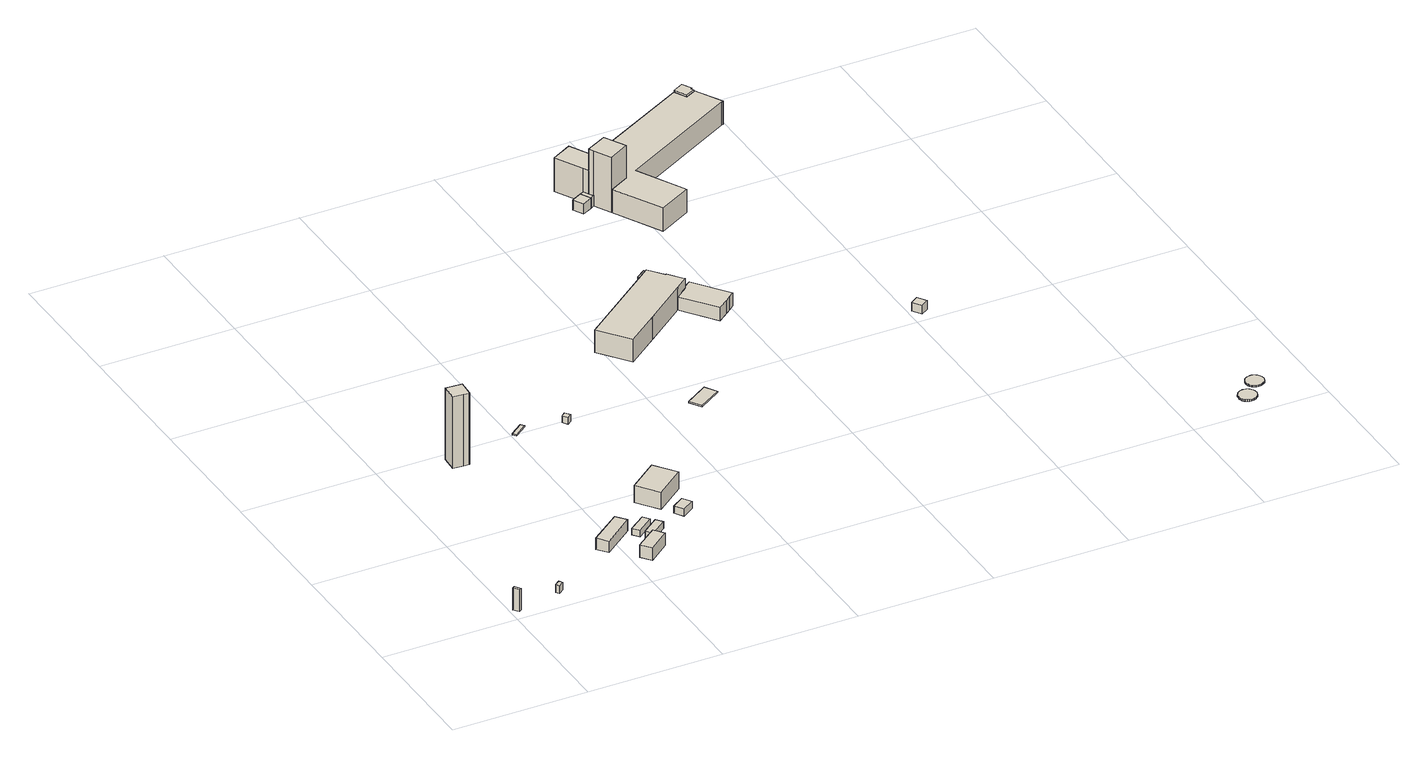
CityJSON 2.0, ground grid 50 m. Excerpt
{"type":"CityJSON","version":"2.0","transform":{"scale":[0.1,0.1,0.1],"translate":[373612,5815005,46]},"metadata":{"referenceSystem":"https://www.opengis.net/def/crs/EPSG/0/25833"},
"CityObjects":{
"building1":{"type":"Building","attributes":{"Gemeindeschluessel":"11000005","BezugspunktDach":"2200","function":"51009_1610","measuredHeight":8.47,"storeysAboveGround":0},"address":[{"country":"Germany","locality":"Berlin"}],"geometry":[{"type":"Solid","lod":"1","boundaries":[[[[0,1,2,3]],[[4,5,6,7]],[[4,7,3,2]],[[5,4,2,1]],[[6,5,1,0]],[[7,6,0,3]]]]}]},
"building2":{"type":"Building","attributes":{"Gemeindeschluessel":"11000005","BezugspunktDach":"2200","function":"51009_1610","measuredHeight":3,"storeysAboveGround":0},"address":[{"country":"Germany","locality":"Berlin"}],"geometry":[{"type":"Solid","lod":"1","boundaries":[[[[8,9,10,11]],[[12,13,14,15]],[[12,15,11,10]],[[13,12,10,9]],[[14,13,9,8]],[[15,14,8,11]]]]}]},
"building3":{"type":"Building","attributes":{"Gemeindeschluessel":"11000005","BezugspunktDach":"2200","function":"51001_1008","measuredHeight":28.43,"storeysAboveGround":0},"address":[{"country":"Germany","locality":"Berlin"}],"geometry":[{"type":"Solid","lod":"1","boundaries":[[[[16,17,18,19,20,21]],[[22,23,24,25,26,27]],[[22,27,21,20]],[[23,22,20,19]],[[24,23,19,18]],[[25,24,18,17]],[[26,25,17,16]],[[27,26,16,21]]]]}]},
"building4":{"type":"Building","attributes":{"Gemeindeschluessel":"11000005","BezugspunktDach":"2200","function":"31001_2520","measuredHeight":5.1,"storeysAboveGround":1},"address":[{"country":"Germany","locality":"Berlin","thoroughfareNumber":"4 (3)","thoroughfareName":"Ritterfelddamm"}],"geometry":[{"type":"Solid","lod":"1","boundaries":[[[[28,29,30,31]],[[32,33,34,35]],[[32,35,31,30]],[[33,32,30,29]],[[34,33,29,28]],[[35,34,28,31]]]]}]},
"building5":{"type":"Building","attributes":{"Gemeindeschluessel":"11000005","BezugspunktDach":"2200","function":"31001_2723","measuredHeight":5.68,"storeysAboveGround":1},"address":[{"country":"Germany","locality":"Berlin","thoroughfareNumber":"4 (2)","thoroughfareName":"Ritterfelddamm"}],"geometry":[{"type":"Solid","lod":"1","boundaries":[[[[36,37,38,39,40]],[[41,42,43,44,45]],[[41,45,40,39]],[[42,41,39,38]],[[43,42,38,37]],[[44,43,37,36]],[[45,44,36,40]]]]}]},
"building6":{"type":"Building","attributes":{"Gemeindeschluessel":"11000005","BezugspunktDach":"2200","function":"31001_2523","measuredHeight":2.47,"storeysAboveGround":1},"address":[{"country":"Germany","locality":"Berlin","thoroughfareNumber":"4 (5)","thoroughfareName":"Ritterfelddamm"}],"geometry":[{"type":"Solid","lod":"1","boundaries":[[[[46,47,48,49]],[[50,51,52,53]],[[50,53,49,48]],[[51,50,48,47]],[[52,51,47,46]],[[53,52,46,49]]]]}]},
"building7":{"type":"Building","attributes":{"Gemeindeschluessel":"11000005","BezugspunktDach":"2200","function":"31001_2523","measuredHeight":2.69,"storeysAboveGround":1},"address":[{"country":"Germany","locality":"Berlin","thoroughfareNumber":"4 (4)","thoroughfareName":"Ritterfelddamm"}],"geometry":[{"type":"Solid","lod":"1","boundaries":[[[[54,55,56,57]],[[58,59,60,61]],[[58,61,57,56]],[[59,58,56,55]],[[60,59,55,54]],[[61,60,54,57]]]]}]},
"building8":{"type":"Building","attributes":{"Gemeindeschluessel":"11000005","BezugspunktDach":"2200","function":"31001_2540","measuredHeight":0.507,"storeysAboveGround":1},"address":[{"country":"Germany","locality":"Berlin","thoroughfareNumber":"4 (10)","thoroughfareName":"Ritterfelddamm"}],"geometry":[{"type":"Solid","lod":"1","boundaries":[[[[62,63,64,65]],[[66,67,68,69]],[[66,69,65,64]],[[67,66,64,63]],[[68,67,63,62]],[[69,68,62,65]]]]}]},
"building9":{"type":"Building","attributes":{"Gemeindeschluessel":"11000005","BezugspunktDach":"2200","function":"31001_2520","measuredHeight":6.63,"storeysAboveGround":1},"address":[{"country":"Germany","locality":"Berlin","thoroughfareNumber":"4 (6)","thoroughfareName":"Ritterfelddamm"}],"geometry":[{"type":"Solid","lod":"1","boundaries":[[[[70,71,72,73]],[[74,75,76,77]],[[74,77,73,72]],[[75,74,72,71]],[[76,75,71,70]],[[77,76,70,73]]]]}]},
"building10":{"type":"Building","attributes":{"Gemeindeschluessel":"11000005","BezugspunktDach":"2200","function":"31001_2723","measuredHeight":2.88,"storeysAboveGround":1},"address":[{"country":"Germany","locality":"Berlin","thoroughfareNumber":"4 (7)","thoroughfareName":"Ritterfelddamm"}],"geometry":[{"type":"Solid","lod":"1","boundaries":[[[[78,79,80,81]],[[82,83,84,85]],[[82,85,81,80]],[[83,82,80,79]],[[84,83,79,78]],[[85,84,78,81]]]]}]},
"building11":{"type":"Building","attributes":{"Gemeindeschluessel":"11000005","BezugspunktDach":"2200","function":"51009_1610","measuredHeight":2.67,"storeysAboveGround":0},"address":[{"country":"Germany","locality":"Berlin"}],"geometry":[{"type":"Solid","lod":"1","boundaries":[[[[86,87,88,89]],[[90,91,92,93]],[[90,93,89,88]],[[91,90,88,87]],[[92,91,87,86]],[[93,92,86,89]]]]}]},
"building12":{"type":"Building","attributes":{"Gemeindeschluessel":"11000005","BezugspunktDach":"2200","function":"31001_2463","measuredHeight":0.53,"storeysAboveGround":1},"address":[{"country":"Germany","locality":"Berlin","thoroughfareNumber":"26 (2)","thoroughfareName":"Ritterfelddamm"}],"geometry":[{"type":"Solid","lod":"1","boundaries":[[[[94,95,96,97]],[[98,99,100,101]],[[98,101,97,96]],[[99,98,96,95]],[[100,99,95,94]],[[101,100,94,97]]]]}]},
"building13":{"type":"Building","attributes":{"Gemeindeschluessel":"11000005","BezugspunktDach":"2200","function":"31001_2020","measuredHeight":8.68,"storeysAboveGround":2},"address":[{"country":"Germany","locality":"Berlin","thoroughfareNumber":"26","thoroughfareName":"Ritterfelddamm"}],"geometry":[{"type":"Solid","lod":"1","boundaries":[[[[102,103,104,105,106,107,108,109,110,111,112,113]],[[114,115,116,117,118,119,120,121,122,123,124,125]],[[114,125,113,112]],[[115,114,112,111]],[[116,115,111,110]],[[117,116,110,109]],[[118,117,109,108]],[[119,118,108,107]],[[120,119,107,106]],[[121,120,106,105]],[[122,121,105,104]],[[123,122,104,103]],[[124,123,103,102]],[[125,124,102,113]]]]}]},
"building14":{"type":"Building","attributes":{"Gemeindeschluessel":"11000005","BezugspunktDach":"2200","function":"51009_1610","measuredHeight":8.56,"storeysAboveGround":0},"address":[{"country":"Germany","locality":"Berlin"}],"geometry":[{"type":"Solid","lod":"1","boundaries":[[[[126,127,128,129]],[[130,131,132,133]],[[130,133,129,128]],[[131,130,128,127]],[[132,131,127,126]],[[133,132,126,129]]]]}]},
"building15":{"type":"Building","attributes":{"Gemeindeschluessel":"11000005","BezugspunktDach":"2200","function":"31001_2020","measuredHeight":5.52,"storeysAboveGround":1},"address":[{"country":"Germany","locality":"Berlin","thoroughfareNumber":"26 (1)","thoroughfareName":"Ritterfelddamm"}],"geometry":[{"type":"Solid","lod":"1","boundaries":[[[[134,135,136,137,138,139,140,141,142,143]],[[144,121,120,145,146,147,148,149,150,122]],[[144,122,143,142]],[[121,144,142,141]],[[120,121,141,140]],[[145,120,140,139]],[[146,145,139,138]],[[147,146,138,137]],[[148,147,137,136]],[[149,148,136,135]],[[150,149,135,134]],[[122,150,134,143]]]]}]},
"building16":{"type":"Building","attributes":{"Gemeindeschluessel":"11000005","BezugspunktDach":"2200","function":"51009_1610","measuredHeight":4.03,"storeysAboveGround":0},"address":[{"country":"Germany","locality":"Berlin"}],"geometry":[{"type":"Solid","lod":"1","boundaries":[[[[151,152,153,154]],[[155,156,157,158]],[[155,158,154,153]],[[156,155,153,152]],[[157,156,152,151]],[[158,157,151,154]]]]}]},
"building17":{"type":"Building","attributes":{"Gemeindeschluessel":"11000005","function":"31001_9998"},"address":[{"country":"Germany","locality":"Berlin","thoroughfareNumber":"24","thoroughfareName":"Ritterfelddamm"}],"children":["building17-1","building17-2","building17-3","building17-4","building17-5"]},
"building17-1":{"type":"BuildingPart","attributes":{"BezugspunktDach":"2200","measuredHeight":21.54,"storeysAboveGround":4},"parents":["building17"],"geometry":[{"type":"MultiSurface","lod":"1","boundaries":[[[159,160,161,162,163]],[[164,165,166,167,168]],[[169,170,163,162]],[[164,168,171,172,173]],[[174,175,164,162,161]],[[176,174,161,160]],[[167,166,160,159]],[[177,178,159,163]],[[168,167,179,172,180]],[[173,172,171,170,169]],[[165,164,175,174]],[[166,165,174,176]],[[180,172,179,178,177]]]}]},
"building17-2":{"type":"BuildingPart","attributes":{"BezugspunktDach":"2200","measuredHeight":9.65,"storeysAboveGround":4},"parents":["building17"],"geometry":[{"type":"MultiSurface","lod":"1","boundaries":[[[181,182,183,184,185,186]],[[187,188,189,190,191,192]],[[187,192,186,185]],[[188,187,185,184]],[[193,194,184,183]],[[195,193,183,182]],[[196,195,197,182,181]],[[198,196,181,186]],[[189,188,199,194,193]],[[190,189,193,195]],[[191,190,197,195,196]],[[192,191,196,198]]]}]},
"building17-3":{"type":"BuildingPart","attributes":{"BezugspunktDach":"2200","measuredHeight":3.97,"storeysAboveGround":4},"parents":["building17"],"geometry":[{"type":"MultiSurface","lod":"1","boundaries":[[[152,178,177,200,153]],[[201,172,179,156,155]],[[201,155,153,200]],[[156,179,178,152]],[[155,156,152,153]],[[201,202,200,177,172]],[[179,172,177,178]]]}]},
"building17-4":{"type":"BuildingPart","attributes":{"BezugspunktDach":"2200","measuredHeight":9.04,"storeysAboveGround":4},"parents":["building17"],"geometry":[{"type":"MultiSurface","lod":"1","boundaries":[[[175,174,176,203,204,205,206,207,194,193,195,196,198,208]],[[209,210,211,212,213,214,215,216,217,218,166,165,164,219]],[[209,219,208,198]],[[210,209,192,191,220]],[[211,210,191,190]],[[212,211,195,190,189]],[[213,212,189,188]],[[214,213,194,207]],[[215,214,207,206]],[[216,215,206,205]],[[217,216,205,204]],[[218,217,204,203]],[[166,218,203,176]],[[165,166,165,174]],[[219,164,173,221]],[[220,191,192,198,196]],[[190,191,196,195]],[[189,190,195,193]],[[188,189,193,194]],[[176,174,165,166]],[[164,165,174,175]],[[221,173,175,208]]]}]},
"building17-5":{"type":"BuildingPart","attributes":{"BezugspunktDach":"2200","measuredHeight":13,"storeysAboveGround":4},"parents":["building17"],"geometry":[{"type":"MultiSurface","lod":"1","boundaries":[[[222,170,169,223,224,225]],[[226,221,173,172,201,227]],[[226,227,225,224]],[[221,226,224,223]],[[175,208,223,169]],[[228,200,177,172,201,172,170,222]],[[227,201,222,225]],[[173,221,208,175]],[[172,173,169,170,229]],[[201,172,177,200,228]]]}]},
"building18":{"type":"Building","attributes":{"Gemeindeschluessel":"11000005","BezugspunktDach":"2200","function":"31001_2512","measuredHeight":3.39,"storeysAboveGround":1},"address":[{"country":"Germany","locality":"Berlin","thoroughfareNumber":"2500 (16)","thoroughfareName":"Kladower Damm"}],"geometry":[{"type":"Solid","lod":"1","boundaries":[[[[230,231,232,233]],[[234,235,236,237]],[[234,237,233,232]],[[235,234,232,231]],[[236,235,231,230]],[[237,236,230,233]]]]}]},
"building19":{"type":"Building","attributes":{"Gemeindeschluessel":"11000005","BezugspunktDach":"2200","function":"31001_2142","measuredHeight":0.637,"storeysAboveGround":2},"address":[{"country":"Germany","locality":"Berlin","thoroughfareNumber":"2500 (5)","thoroughfareName":"Kladower Damm"}],"geometry":[{"type":"Solid","lod":"1","boundaries":[[[[238,239,240,241,242,243,244,245,246,247,248,249,250,251,252,253,254,255,256,257,258,259,260,261,262,263,264,265,266,267,268,269,270]],[[271,272,273,274,275,276,277,278,279,280,281,282,283,284,285,286,287,288,289,290,291,292,293,294,295,296,297,298,299,300,301,302,303]],[[271,303,270,269]],[[272,271,269,268]],[[273,272,268,267]],[[274,273,267,266]],[[275,274,266,265]],[[276,275,265,264]],[[277,276,264,263]],[[278,277,263,262]],[[279,278,262,261]],[[280,279,261,260]],[[281,280,260,259]],[[282,281,259,258]],[[283,282,258,257]],[[284,283,257,256]],[[285,284,256,255]],[[286,285,255,254]],[[287,286,254,253]],[[288,287,253,252]],[[289,288,252,251]],[[290,289,251,250]],[[291,290,250,249]],[[292,291,249,248]],[[293,292,248,247]],[[294,293,247,246]],[[295,294,246,245]],[[296,295,245,244]],[[297,296,244,243]],[[298,297,243,242]],[[299,298,242,241]],[[300,299,241,240]],[[301,300,240,239]],[[302,301,239,238]],[[303,302,238,270]]]]}]},
"building20":{"type":"Building","attributes":{"Gemeindeschluessel":"11000005","BezugspunktDach":"2200","function":"31001_2142","measuredHeight":0.616,"storeysAboveGround":2},"address":[{"country":"Germany","locality":"Berlin","thoroughfareNumber":"2500 (4)","thoroughfareName":"Kladower Damm"}],"geometry":[{"type":"Solid","lod":"1","boundaries":[[[[304,305,306,307,308,309,310,311,312,313,314,315,316,317,318,319,320,321,322,323,324,325,326,327,328,329,330,331,332,333,334,335,336]],[[337,338,339,340,341,342,343,344,345,346,347,348,349,350,351,352,353,354,355,356,357,358,359,360,361,362,363,364,365,366,367,368,369]],[[337,369,336,335]],[[338,337,335,334]],[[339,338,334,333]],[[340,339,333,332]],[[341,340,332,331]],[[342,341,331,330]],[[343,342,330,329]],[[344,343,329,328]],[[345,344,328,327]],[[346,345,327,326]],[[347,346,326,325]],[[348,347,325,324]],[[349,348,324,323]],[[350,349,323,322]],[[351,350,322,321]],[[352,351,321,320]],[[353,352,320,319]],[[354,353,319,318]],[[355,354,318,317]],[[356,355,317,316]],[[357,356,316,315]],[[358,357,315,314]],[[359,358,314,313]],[[360,359,313,312]],[[361,360,312,311]],[[362,361,311,310]],[[363,362,310,309]],[[364,363,309,308]],[[365,364,308,307]],[[366,365,307,306]],[[367,366,306,305]],[[368,367,305,304]],[[369,368,304,336]]]]}]}
},
"vertices":[
[15,10,111],[23,15,111],[8,35,111],[0,29,111],[8,35,26],[23,15,26],[15,10,26],[0,29,26],
[181,44,58],[200,58,58],[191,70,58],[172,56,58],[191,70,28],[200,58,28],[181,44,28],[172,56,28],
[266,888,299],[285,886,299],[287,886,299],[292,946,299],[231,951,299],[227,891,299],[231,951,22],[292,946,22],[287,886,22],[285,886,22],[266,888,22],[227,891,22],
[439,190,72],[554,279,72],[525,315,72],[410,227,72],[525,315,28],[554,279,28],[439,190,28],[410,227,28],
[544,83,75],[623,145,75],[610,163,75],[596,181,75],[516,120,75],[596,181,27],[610,163,27],[623,145,27],[544,83,27],[516,120,27],
[574,228,53],[636,274,53],[618,298,53],[556,252,53],[618,298,28],[636,274,28],[574,228,28],[556,252,28],
[603,190,55],[665,237,55],[647,261,55],[585,214,55],[647,261,28],[665,237,28],[603,190,28],[585,214,28],
[501,962,31],[550,1000,31],[541,1012,31],[492,975,31],[541,1012,26],[550,1000,26],[501,962,26],[492,975,26],
[713,345,94],[822,429,94],[762,507,94],[653,422,94],[762,507,28],[822,429,28],[713,345,28],[653,422,28],
[762,277,53],[807,306,53],[786,338,53],[741,309,53],[786,338,25],[807,306,25],[762,277,25],[741,309,25],
[684,947,54],[699,959,54],[685,977,54],[670,965,54],[685,977,27],[699,959,27],[684,947,27],[670,965,27],
[1138,868,10],[1223,922,10],[1195,965,10],[1110,911,10],[1195,965,5],[1223,922,5],[1138,868,5],[1110,911,5],
[1052,1192,109],[1172,1285,109],[1328,1405,109],[1375,1442,109],[1372,1446,109],[1333,1496,109],[1330,1493,109],[1287,1549,109],[1282,1546,109],[1248,1519,109],[1008,1334,109],[967,1302,109],[1008,1334,22],[1248,1519,22],[1282,1546,22],[1287,1549,22],[1330,1493,22],[1333,1496,22],[1372,1446,22],[1375,1442,22],[1328,1405,22],[1172,1285,22],[1052,1192,22],[967,1302,22],
[1248,1519,108],[1282,1546,108],[1278,1551,108],[1243,1525,108],[1278,1551,23],[1282,1546,23],[1248,1519,23],[1243,1525,23],
[1420,1283,73],[1460,1313,73],[1479,1328,73],[1499,1343,73],[1404,1469,73],[1391,1460,73],[1372,1446,73],[1375,1442,73],[1367,1435,73],[1328,1405,73],[1367,1435,22],[1391,1460,22],[1404,1469,22],[1499,1343,22],[1479,1328,22],[1460,1313,22],[1420,1283,22],
[1331,2078,54],[1369,2098,54],[1348,2135,54],[1311,2115,54],[1348,2135,14],[1369,2098,14],[1331,2078,14],[1311,2115,14],
[1384,2106,228],[1418,2044,228],[1493,2085,228],[1450,2164,228],[1374,2124,228],[1450,2164,13],[1493,2085,13],[1418,2044,13],[1384,2106,13],[1374,2124,13],[1450,2164,144],[1374,2124,144],[1374,2124,133],[1374,2124,14],[1450,2164,14],[1493,2085,103],[1450,2164,103],[1418,2044,103],[1374,2124,54],[1384,2106,54],[1384,2106,14],[1374,2124,21],
[1897,2431,110],[1932,2449,110],[1926,2459,110],[1931,2462,110],[1912,2497,110],[1873,2476,110],[1912,2497,14],[1931,2462,14],[1926,2459,14],[1932,2449,14],[1897,2431,14],[1873,2476,14],[1926,2459,103],[1931,2462,103],[1932,2449,103],[1897,2431,103],[1932,2449,62],[1873,2476,103],[1931,2462,60],
[1364,2143,54],[1364,2143,14],[1364,2143,24],
[1514,1865,103],[1636,1931,103],[1540,2110,103],[1985,2351,103],[1990,2353,103],[1415,2230,103],[1873,2476,13],[1897,2431,13],[1932,2449,13],[1926,2459,13],[1931,2462,13],[1990,2353,13],[1985,2351,13],[1540,2110,13],[1636,1931,13],[1514,1865,13],[1415,2230,13],[1897,2431,24],[1415,2230,14],
[1364,2143,144],[1415,2230,144],[1385,2286,144],[1309,2245,144],[1385,2286,14],[1309,2245,14],[1364,2143,25],[1374,2124,128],
[2025,1009,58],[2053,1028,58],[2031,1061,58],[2003,1042,58],[2031,1061,24],[2053,1028,24],[2025,1009,24],[2003,1042,24],
[2698,54,41],[2700,48,41],[2702,42,41],[2706,37,41],[2711,33,41],[2716,30,41],[2722,27,41],[2728,26,41],[2735,26,41],[2741,28,41],[2747,30,41],[2752,34,41],[2757,39,41],[2760,44,41],[2762,50,41],[2764,57,41],[2763,63,41],[2762,69,41],[2760,75,41],[2756,80,41],[2752,84,41],[2747,88,41],[2741,90,41],[2735,92,41],[2729,92,41],[2723,91,41],[2717,89,41],[2712,86,41],[2707,82,41],[2703,77,41],[2700,72,41],[2699,66,41],[2698,60,41],[2699,66,34],[2700,72,34],[2703,77,34],[2707,82,34],[2712,86,34],[2717,89,34],[2723,91,34],[2729,92,34],[2735,92,34],[2741,90,34],[2747,88,34],[2752,84,34],[2756,80,34],[2760,75,34],[2762,69,34],[2763,63,34],[2764,57,34],[2762,50,34],[2760,44,34],[2757,39,34],[2752,34,34],[2747,30,34],[2741,28,34],[2735,26,34],[2728,26,34],[2722,27,34],[2716,30,34],[2711,33,34],[2706,37,34],[2702,42,34],[2700,48,34],[2698,54,34],[2698,60,34],
[2759,119,41],[2761,113,41],[2764,107,41],[2768,102,41],[2772,98,41],[2778,95,41],[2783,93,41],[2790,92,41],[2796,93,41],[2802,94,41],[2807,97,41],[2812,100,41],[2817,104,41],[2820,110,41],[2822,115,41],[2824,121,41],[2824,128,41],[2823,134,41],[2820,140,41],[2817,145,41],[2813,149,41],[2807,153,41],[2802,156,41],[2796,157,41],[2789,157,41],[2783,156,41],[2777,154,41],[2772,151,41],[2767,147,41],[2764,142,41],[2761,137,41],[2759,131,41],[2759,125,41],[2759,131,35],[2761,137,35],[2764,142,35],[2767,147,35],[2772,151,35],[2777,154,35],[2783,156,35],[2789,157,35],[2796,157,35],[2802,156,35],[2807,153,35],[2813,149,35],[2817,145,35],[2820,140,35],[2823,134,35],[2824,128,35],[2824,121,35],[2822,115,35],[2820,110,35],[2817,104,35],[2812,100,35],[2807,97,35],[2802,94,35],[2796,93,35],[2790,92,35],[2783,93,35],[2778,95,35],[2772,98,35],[2768,102,35],[2764,107,35],[2761,113,35],[2759,119,35],[2759,125,35]
]}
